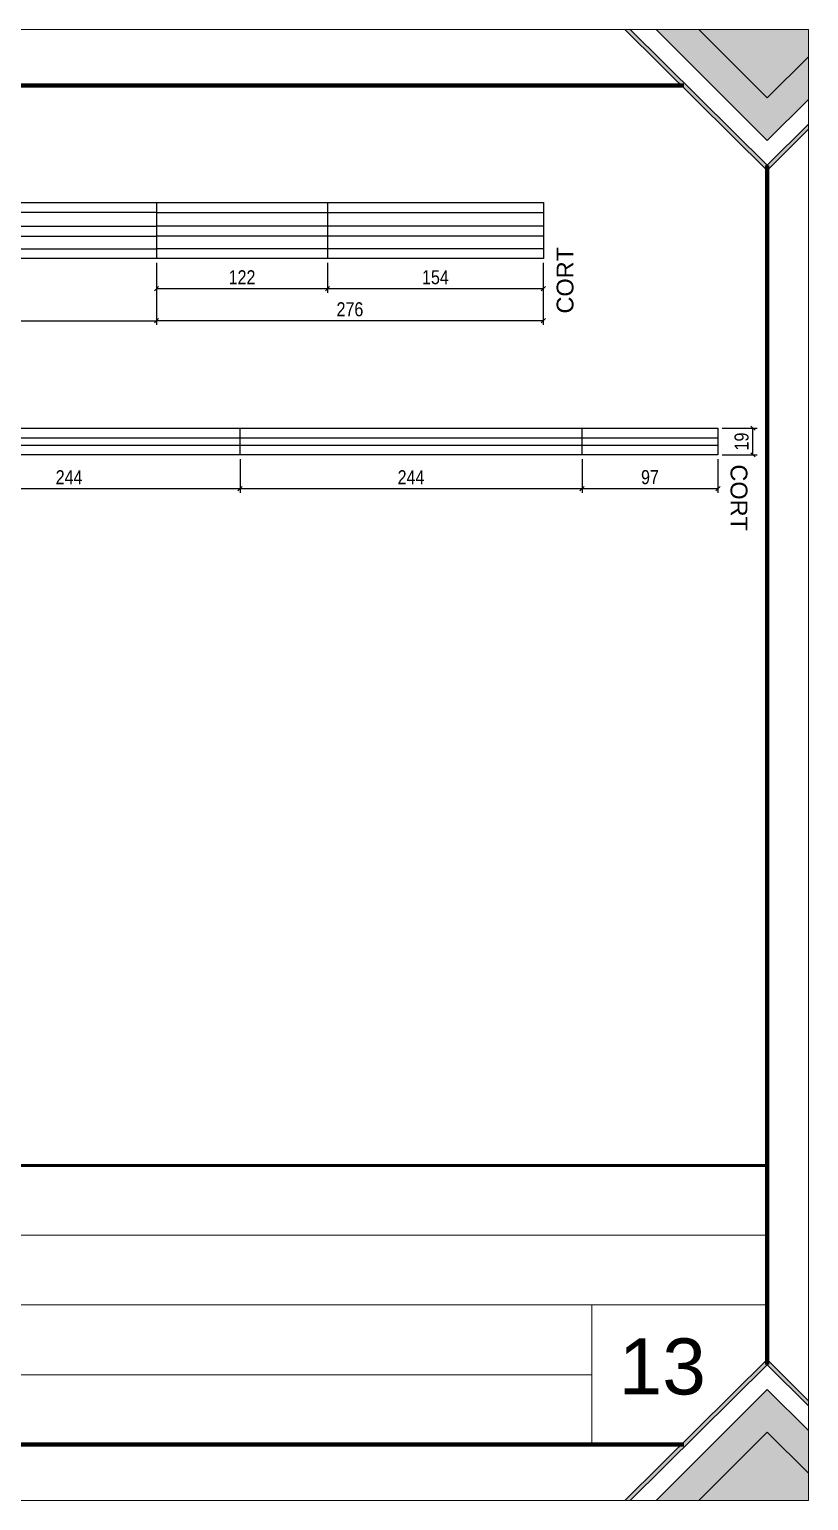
# Model space of a CAD drawing. Extents: x -1206 to 6684, y -2991 to 10691.
# Drawn here: x 1001 to 1556, y -2991 to -1941 of the extents above; entities that cross this region are included whole.
import ezdxf
from ezdxf.enums import TextEntityAlignment as Align

# ---------------------------------------------------------------- set-up
doc = ezdxf.new("R2010")
doc.units = 0
doc.linetypes.add('CONTINUO', pattern=[0])
doc.layers.get('0').update_dxf_attribs({"color": 50})
for name, color, linetype in [('5', 5, 'Continuous'), ('COTA', 241, 'Continuous'), ('Painéis', 200, 'Continuous'), ('SARR_2.2x7', 40, 'Continuous')]:
    doc.layers.add(name, color=color, linetype=linetype)
doc.layers.add('Folhas', color=255, linetype='Continuous', lineweight=9)
doc.styles.add('ARIAL', font='arial.ttf')
doc.styles.add('COTA TECNICA', font='techl___.ttf', dxfattribs={"height": 10})
doc.styles.add('COTA TECNICA-50', font='techl___.ttf', dxfattribs={"height": 10})
doc.styles.get("Standard").update_dxf_attribs({"font": 'arial.ttf'})
doc.dimstyles.new('COTA PAINEL-50', dxfattribs={"dimtxt": 10, "dimasz": 3, "dimexe": 3, "dimexo": 3, "dimgap": 3, "dimtad": 1, "dimdec": 1, "dimzin": 9, "dimdsep": 46, "dimtxsty": 'COTA TECNICA-50', "dimblk1": 'OBLIQUE', "dimblk2": 'OBLIQUE', "dimsah": 1, "dimcen": 0.9, "dimclrd": 4, "dimclre": 4, "dimclrt": 240, "dimadec": 1, "dimazin": 3, "dimtfac": 1, "dimtdec": 1, "dimtmove": 0, "dimatfit": 3, "dimfxl": 1, "dimtolj": 1, "dimtzin": 12, "dimarcsym": 0})
doc.dimstyles.new('PAINEL', dxfattribs={"dimtxt": 10, "dimasz": 3, "dimexe": 3, "dimexo": 3, "dimgap": 3, "dimtad": 1, "dimdec": 1, "dimzin": 12, "dimdsep": 46, "dimtxsty": 'COTA TECNICA', "dimblk1": 'OBLIQUE', "dimblk2": 'OBLIQUE', "dimsah": 1, "dimcen": 0.9, "dimclrd": 4, "dimclre": 4, "dimclrt": 240, "dimadec": 1, "dimazin": 3, "dimtfac": 1, "dimtdec": 1, "dimtmove": 0, "dimatfit": 3, "dimfxl": 1, "dimtolj": 1, "dimtzin": 12, "dimarcsym": 0})

# ---------------------------------------------------------------- blocks, each defined once
blk = doc.blocks.new('9999999999')
at = {"transparency": 33554687}
h = blk.add_hatch(color=30, dxfattribs=at)
h.dxf.hatch_style = 1
h.paths.add_polyline_path([(1357.7, 1050), (1354, 1050), (1455.5, 949.3), (1485, 978.7), (1485, 982.3), (1455.5, 953)])
at = {"true_color": 0x000000, "transparency": 33554687}
h = blk.add_hatch(color=18, dxfattribs=at)
h.dxf.hatch_style = 1
h.paths.add_polyline_path([(1406.6, 1050), (1376.2, 1050), (1455.5, 970.8), (1485, 1000.1), (1485, 1030.4), (1455.5, 1001.1)])
at = {"true_color": 0xff7f00, "transparency": 33554687}
h = blk.add_hatch(color=30, dxfattribs=at)
h.dxf.hatch_style = 1
h.paths.add_polyline_path([(1485, 1030.4), (1485, 1050), (1406.6, 1050), (1455.5, 1001.1)])
at = {"transparency": 33554687}
h = blk.add_hatch(color=30, dxfattribs=at)
h.dxf.hatch_style = 1
h.paths.add_polyline_path([(1357.7, 0), (1354, 0), (1455.5, 100.7), (1485, 71.3), (1485, 67.7), (1455.5, 97)])
at = {"true_color": 0x000000, "transparency": 33554687}
h = blk.add_hatch(color=18, dxfattribs=at)
h.dxf.hatch_style = 1
h.paths.add_polyline_path([(1406.6, 0), (1376.2, 0), (1455.5, 79.2), (1485, 49.9), (1485, 19.6), (1455.5, 48.9)])
at = {"true_color": 0xff7f00, "transparency": 33554687}
h = blk.add_hatch(color=30, dxfattribs=at)
h.dxf.hatch_style = 1
h.paths.add_polyline_path([(1485, 19.6), (1485, 0), (1406.6, 0), (1455.5, 48.9)])
at = {"color": 30, "linetype": 'CONTINUO'}
for p, q in [((396.9, 189.4), (1455.5, 189.4)), ((396.9, 139.6), (1455.5, 139.6)), ((1330.4, 139.6), (1330.4, 40)), ((396.9, 89.8), (1330.4, 89.8))]:
    blk.add_line(p, q, dxfattribs=at)
at = {"color": 30, "transparency": 33554687}
for points in [[(1485, 978.7), (1455.5, 949.3), (1354, 1050)], [(1485, 982.3), (1455.5, 953), (1357.7, 1050)], [(1376.2, 1050), (1455.5, 970.8), (1485, 1000.1)], [(1406.6, 1050), (1455.5, 1001.1), (1485, 1030.4)], [(1485, 71.3), (1455.5, 100.7), (1354, 0)], [(1485, 67.7), (1455.5, 97), (1357.7, 0)], [(1376.2, 0), (1455.5, 79.2), (1485, 49.9)], [(1406.6, 0), (1455.5, 48.9), (1485, 19.6)]]:
    blk.add_lwpolyline(points, dxfattribs=at)
at = {"color": 30, "linetype": 'CONTINUO', "const_width": 2}
blk.add_lwpolyline([(1455.5, 97), (1455.5, 239.2), (50, 239.2), (50, 40), (1396.2, 40)], dxfattribs=at)
at = {"layer": 'Folhas'}
blk.add_lwpolyline([(0, 0), (1485, 0), (1485, 1050), (0, 1050)], close=True, dxfattribs=at)
at = {"layer": 'Folhas', "color": 30, "const_width": 3}
for points in [[(1396.2, 1010), (50, 1010), (50, 40), (1396.2, 40)], [(1455.5, 97), (1455.5, 953)]]:
    blk.add_lwpolyline(points, dxfattribs=at)
blk = doc.blocks.new('_Oblique')
at = {"color": 0, "linetype": 'ByBlock', "lineweight": -2}
blk.add_line((-0.5, -0.5), (0.5, 0.5), dxfattribs=at)
blk = doc.blocks.new('*D443')
at = {"layer": 'COTA', "color": 4, "linetype": 'ByBlock', "lineweight": -2, "transparency": 16777216}
for p, q in [((847.2, -2108.1), (847.2, -2152.4)), ((1091.2, -2108.1), (1091.2, -2152.4)), ((847.2, -2149.4), (1091.2, -2149.4))]:
    blk.add_line(p, q, dxfattribs=at)
at = {"layer": 'Defpoints', "color": 0, "linetype": 'ByBlock', "transparency": 16777216}
for p in [(847.2, -2105.1), (1091.2, -2105.1), (1091.2, -2149.4)]:
    blk.add_point(p, dxfattribs=at)
at = {"layer": 'COTA', "color": 4, "linetype": 'ByBlock', "lineweight": -2, "transparency": 16777216, "xscale": 3, "yscale": 3, "zscale": 3, "rotation": 180}
blk.add_blockref('_Oblique', (847.2, -2149.4), dxfattribs=at)
at = {"layer": 'COTA', "color": 4, "linetype": 'ByBlock', "lineweight": -2, "transparency": 16777216, "xscale": 3, "yscale": 3, "zscale": 3}
blk.add_blockref('_Oblique', (1091.2, -2149.4), dxfattribs=at)
at = {"layer": 'COTA', "color": 240, "linetype": 'ByBlock', "transparency": 16777216, "insert": (969.2, -2141.3), "char_height": 10, "attachment_point": 5, "style": 'COTA TECNICA-50'}
blk.add_mtext('\\A1;244', dxfattribs=at)
blk = doc.blocks.new('*D444')
at = {"layer": 'COTA', "color": 4, "linetype": 'ByBlock', "lineweight": -2, "transparency": 16777216}
for p, q in [((1091.2, -2108.1), (1091.2, -2129.5)), ((1213.2, -2108.1), (1213.2, -2129.5)), ((1091.2, -2126.5), (1213.2, -2126.5))]:
    blk.add_line(p, q, dxfattribs=at)
at = {"layer": 'Defpoints', "color": 0, "linetype": 'ByBlock', "transparency": 16777216}
for p in [(1091.2, -2105.1), (1213.2, -2105.1), (1213.2, -2126.5)]:
    blk.add_point(p, dxfattribs=at)
at = {"layer": 'COTA', "color": 4, "linetype": 'ByBlock', "lineweight": -2, "transparency": 16777216, "xscale": 3, "yscale": 3, "zscale": 3, "rotation": 180}
blk.add_blockref('_Oblique', (1091.2, -2126.5), dxfattribs=at)
at = {"layer": 'COTA', "color": 4, "linetype": 'ByBlock', "lineweight": -2, "transparency": 16777216, "xscale": 3, "yscale": 3, "zscale": 3}
blk.add_blockref('_Oblique', (1213.2, -2126.5), dxfattribs=at)
at = {"layer": 'COTA', "color": 240, "linetype": 'ByBlock', "transparency": 16777216, "insert": (1152.2, -2118.4), "char_height": 10, "attachment_point": 5, "style": 'COTA TECNICA-50'}
blk.add_mtext('\\A1;122', dxfattribs=at)
blk = doc.blocks.new('*D445')
at = {"layer": 'COTA', "color": 4, "lineweight": -2, "transparency": 16777216}
for p, q in [((1213.2, -2108.1), (1213.2, -2129.5)), ((1367.2, -2108.1), (1367.2, -2129.5)), ((1213.2, -2126.5), (1367.2, -2126.5))]:
    blk.add_line(p, q, dxfattribs=at)
at = {"layer": 'Defpoints', "color": 0, "transparency": 16777216}
for p in [(1213.2, -2105.1), (1367.2, -2105.1), (1367.2, -2126.5)]:
    blk.add_point(p, dxfattribs=at)
at = {"layer": 'COTA', "color": 4, "lineweight": -2, "transparency": 16777216, "xscale": 3, "yscale": 3, "zscale": 3, "rotation": 180}
blk.add_blockref('_Oblique', (1213.2, -2126.5), dxfattribs=at)
at = {"layer": 'COTA', "color": 4, "lineweight": -2, "transparency": 16777216, "xscale": 3, "yscale": 3, "zscale": 3}
blk.add_blockref('_Oblique', (1367.2, -2126.5), dxfattribs=at)
at = {"layer": 'COTA', "color": 240, "transparency": 16777216, "insert": (1290.2, -2118.4), "char_height": 10, "attachment_point": 5, "style": 'COTA TECNICA-50'}
blk.add_mtext('\\A1;154', dxfattribs=at)
blk = doc.blocks.new('*D446')
at = {"layer": 'COTA', "color": 4, "lineweight": -2, "transparency": 16777216}
for p, q in [((1091.2, -2121.8), (1091.2, -2152.4)), ((1367.2, -2121.8), (1367.2, -2152.4)), ((1367.2, -2149.4), (1091.2, -2149.4))]:
    blk.add_line(p, q, dxfattribs=at)
at = {"layer": 'Defpoints', "color": 0, "transparency": 16777216}
for p in [(1091.2, -2118.8), (1367.2, -2118.8), (1091.2, -2149.4)]:
    blk.add_point(p, dxfattribs=at)
at = {"layer": 'COTA', "color": 4, "lineweight": -2, "transparency": 16777216, "xscale": 3, "yscale": 3, "zscale": 3, "rotation": 180}
blk.add_blockref('_Oblique', (1091.2, -2149.4), dxfattribs=at)
at = {"layer": 'COTA', "color": 4, "lineweight": -2, "transparency": 16777216, "xscale": 3, "yscale": 3, "zscale": 3}
blk.add_blockref('_Oblique', (1367.2, -2149.4), dxfattribs=at)
at = {"layer": 'COTA', "color": 240, "transparency": 16777216, "insert": (1229.2, -2141.3), "char_height": 10, "attachment_point": 5, "style": 'COTA TECNICA-50'}
blk.add_mtext('\\A1;276', dxfattribs=at)
blk = doc.blocks.new('*D479')
at = {"layer": 'COTA', "color": 4, "lineweight": -2, "transparency": 16777216}
for p, q in [((906.8, -2248.1), (906.8, -2272.2)), ((1150.8, -2248.1), (1150.8, -2272.2)), ((906.8, -2269.2), (1150.8, -2269.2))]:
    blk.add_line(p, q, dxfattribs=at)
at = {"layer": 'Defpoints', "color": 0, "transparency": 16777216}
for p in [(906.8, -2245.1), (1150.8, -2245.1), (1150.8, -2269.2)]:
    blk.add_point(p, dxfattribs=at)
at = {"layer": 'COTA', "color": 4, "lineweight": -2, "transparency": 16777216, "xscale": 3, "yscale": 3, "zscale": 3, "rotation": 180}
blk.add_blockref('_Oblique', (906.8, -2269.2), dxfattribs=at)
at = {"layer": 'COTA', "color": 4, "lineweight": -2, "transparency": 16777216, "xscale": 3, "yscale": 3, "zscale": 3}
blk.add_blockref('_Oblique', (1150.8, -2269.2), dxfattribs=at)
at = {"layer": 'COTA', "color": 240, "transparency": 16777216, "insert": (1028.8, -2261.1), "char_height": 10, "attachment_point": 5, "style": 'COTA TECNICA'}
blk.add_mtext('\\A1;244', dxfattribs=at)
blk = doc.blocks.new('*D480')
at = {"layer": 'COTA', "color": 4, "lineweight": -2, "transparency": 16777216}
for p, q in [((1150.8, -2248.1), (1150.8, -2272.2)), ((1394.8, -2248.1), (1394.8, -2272.2)), ((1150.8, -2269.2), (1394.8, -2269.2))]:
    blk.add_line(p, q, dxfattribs=at)
at = {"layer": 'Defpoints', "color": 0, "transparency": 16777216}
for p in [(1150.8, -2245.1), (1394.8, -2245.1), (1394.8, -2269.2)]:
    blk.add_point(p, dxfattribs=at)
at = {"layer": 'COTA', "color": 4, "lineweight": -2, "transparency": 16777216, "xscale": 3, "yscale": 3, "zscale": 3, "rotation": 180}
blk.add_blockref('_Oblique', (1150.8, -2269.2), dxfattribs=at)
at = {"layer": 'COTA', "color": 4, "lineweight": -2, "transparency": 16777216, "xscale": 3, "yscale": 3, "zscale": 3}
blk.add_blockref('_Oblique', (1394.8, -2269.2), dxfattribs=at)
at = {"layer": 'COTA', "color": 240, "transparency": 16777216, "insert": (1272.8, -2261.1), "char_height": 10, "attachment_point": 5, "style": 'COTA TECNICA-50'}
blk.add_mtext('\\A1;244', dxfattribs=at)
blk = doc.blocks.new('*D481')
at = {"layer": 'COTA', "color": 4, "lineweight": -2, "transparency": 16777216}
for p, q in [((1394.8, -2248.1), (1394.8, -2272.2)), ((1491.8, -2248.1), (1491.8, -2272.2)), ((1394.8, -2269.2), (1491.8, -2269.2))]:
    blk.add_line(p, q, dxfattribs=at)
at = {"layer": 'Defpoints', "color": 0, "transparency": 16777216}
for p in [(1394.8, -2245.1), (1491.8, -2245.1), (1491.8, -2269.2)]:
    blk.add_point(p, dxfattribs=at)
at = {"layer": 'COTA', "color": 4, "lineweight": -2, "transparency": 16777216, "xscale": 3, "yscale": 3, "zscale": 3, "rotation": 180}
blk.add_blockref('_Oblique', (1394.8, -2269.2), dxfattribs=at)
at = {"layer": 'COTA', "color": 4, "lineweight": -2, "transparency": 16777216, "xscale": 3, "yscale": 3, "zscale": 3}
blk.add_blockref('_Oblique', (1491.8, -2269.2), dxfattribs=at)
at = {"layer": 'COTA', "color": 240, "transparency": 16777216, "insert": (1443.3, -2261.1), "char_height": 10, "attachment_point": 5, "style": 'COTA TECNICA-50'}
blk.add_mtext('\\A1;97', dxfattribs=at)
blk = doc.blocks.new('*D482')
at = {"layer": 'COTA', "color": 4, "lineweight": -2, "transparency": 16777216}
for p, q in [((1494.8, -2226.1), (1519.8, -2226.1)), ((1516.8, -2245.1), (1516.8, -2226.1)), ((1494.8, -2245.1), (1519.8, -2245.1))]:
    blk.add_line(p, q, dxfattribs=at)
at = {"layer": 'Defpoints', "color": 0, "transparency": 16777216}
for p in [(1491.8, -2226.1), (1516.8, -2226.1), (1491.8, -2245.1)]:
    blk.add_point(p, dxfattribs=at)
at = {"layer": 'COTA', "color": 4, "lineweight": -2, "transparency": 16777216, "xscale": 3, "yscale": 3, "zscale": 3}
for p, rotation in [((1516.8, -2226.1), 90), ((1516.8, -2245.1), 270)]:
    blk.add_blockref('_Oblique', p, dxfattribs=dict(at, rotation=rotation))
at = {"layer": 'COTA', "color": 240, "transparency": 16777216, "insert": (1508.7, -2235.6), "char_height": 10, "attachment_point": 5, "rotation": 90, "style": 'COTA TECNICA-50'}
blk.add_mtext('\\A1;19', dxfattribs=at)

msp = doc.modelspace()

# ---------------------------------------------------------------- linework, layer by layer
at = {"layer": 'Painéis'}
for p, q in [((847.249, -2065.074), (1367.249, -2065.074)), ((1091.249, -2065.074), (1091.249, -2105.074)), ((1213.249, -2065.074), (1213.249, -2105.074)), ((1367.249, -2065.074), (1367.249, -2105.074)), ((1091.249, -2105.074), (847.249, -2105.074)), ((1367.249, -2105.074), (1091.249, -2105.074)), ((906.832, -2226.142), (1491.832, -2226.142)), ((1150.832, -2245.142), (1150.832, -2226.142)), ((1394.832, -2245.142), (1394.832, -2226.142)), ((1491.832, -2226.142), (1491.832, -2245.142)), ((1491.832, -2245.142), (906.832, -2245.142))]:
    msp.add_line(p, q, dxfattribs=at)
at = {"layer": 'SARR_2.2x7', "linetype": 'Continuous'}
for p, q in [((1091.249, -2072.074), (854.249, -2072.074)), ((1091.249, -2072.074), (1367.249, -2072.074)), ((854.249, -2081.969), (1091.249, -2081.969)), ((854.249, -2088.969), (1091.249, -2088.969)), ((1367.249, -2081.969), (1091.249, -2081.969)), ((1367.249, -2088.969), (1091.249, -2088.969)), ((854.249, -2098.074), (1091.249, -2098.074)), ((1367.249, -2098.074), (1091.249, -2098.074)), ((1150.832, -2233.142), (913.832, -2233.142)), ((1394.832, -2233.142), (1150.832, -2233.142)), ((1491.832, -2233.142), (1394.832, -2233.142)), ((913.832, -2238.142), (1150.832, -2238.142)), ((1150.832, -2238.142), (1394.832, -2238.142)), ((1394.832, -2238.142), (1491.832, -2238.142))]:
    msp.add_line(p, q, dxfattribs=at)

# ---------------------------------------------------------------- block references
at = {"layer": 'Folhas'}
msp.add_blockref('9999999999', (71.471, -2991.496), dxfattribs=at)

# ---------------------------------------------------------------- texts
at = {"layer": '5', "linetype": 'Continuous'}
for rotation, p in [(89.999964, (1388.7, -2144.277)), (270.000036, (1500.817, -2251.962))]:
    msp.add_text('CORT', height=12, rotation=rotation, dxfattribs=at).set_placement(p)
at = {"layer": 'Folhas', "style": 'ARIAL'}
msp.add_text('13', height=40, dxfattribs=at).set_placement((1452.102, -2895.755), align=Align.MIDDLE)

# ---------------------------------------------------------------- dimensions: what is measured, and where the dimension line sits
at = {"layer": 'COTA', "color": 1, "linetype": 'ByBlock'}
for base, p1, p2, picture, middle in [((1091.249, -2149.386), (847.249, -2105.074), (1091.249, -2105.074), '*D443', (969.249, -2141.313)), ((1213.249, -2126.486), (1091.249, -2105.074), (1213.249, -2105.074), '*D444', (1152.249, -2118.428))]:
    dim = msp.add_linear_dim(base=base, p1=p1, p2=p2, dimstyle='COTA PAINEL-50', override={"dimarcsym": 1}, dxfattribs=at)
    dim.commit()
    dim.dimension.update_dxf_attribs({"geometry": picture, "text_midpoint": middle})
at = {"layer": 'COTA'}
for base, p1, p2, picture, middle in [((1367.249, -2126.486), (1213.249, -2105.074), (1367.249, -2105.074), '*D445', (1290.249, -2118.376)), ((1394.832, -2269.179), (1150.832, -2245.142), (1394.832, -2245.142), '*D480', (1272.832, -2261.106)), ((1491.832, -2269.179), (1394.832, -2245.142), (1491.832, -2245.142), '*D481', (1443.332, -2261.077))]:
    dim = msp.add_linear_dim(base=base, p1=p1, p2=p2, dimstyle='COTA PAINEL-50', dxfattribs=at)
    dim.commit()
    dim.dimension.update_dxf_attribs({"geometry": picture, "text_midpoint": middle})
for base, p1, p2, angle, picture, middle in [((1091.249, -2149.386), (1367.249, -2118.78), (1091.249, -2118.78), 180, '*D446', (1229.249, -2141.284)), ((1516.767, -2226.142), (1491.832, -2245.142), (1491.832, -2226.142), 90, '*D482', (1508.679, -2235.642))]:
    dim = msp.add_linear_dim(base=base, p1=p1, p2=p2, angle=angle, dimstyle='COTA PAINEL-50', dxfattribs=at)
    dim.commit()
    dim.dimension.update_dxf_attribs({"geometry": picture, "text_midpoint": middle})
dim = msp.add_linear_dim(base=(1150.832, -2269.179), p1=(906.832, -2245.142), p2=(1150.832, -2245.142), dimstyle='PAINEL', dxfattribs=at)
dim.commit()
dim.dimension.update_dxf_attribs({"geometry": '*D479', "text_midpoint": (1028.832, -2269.179), "dimtype": 160})

doc.saveas('drawing.dxf')
